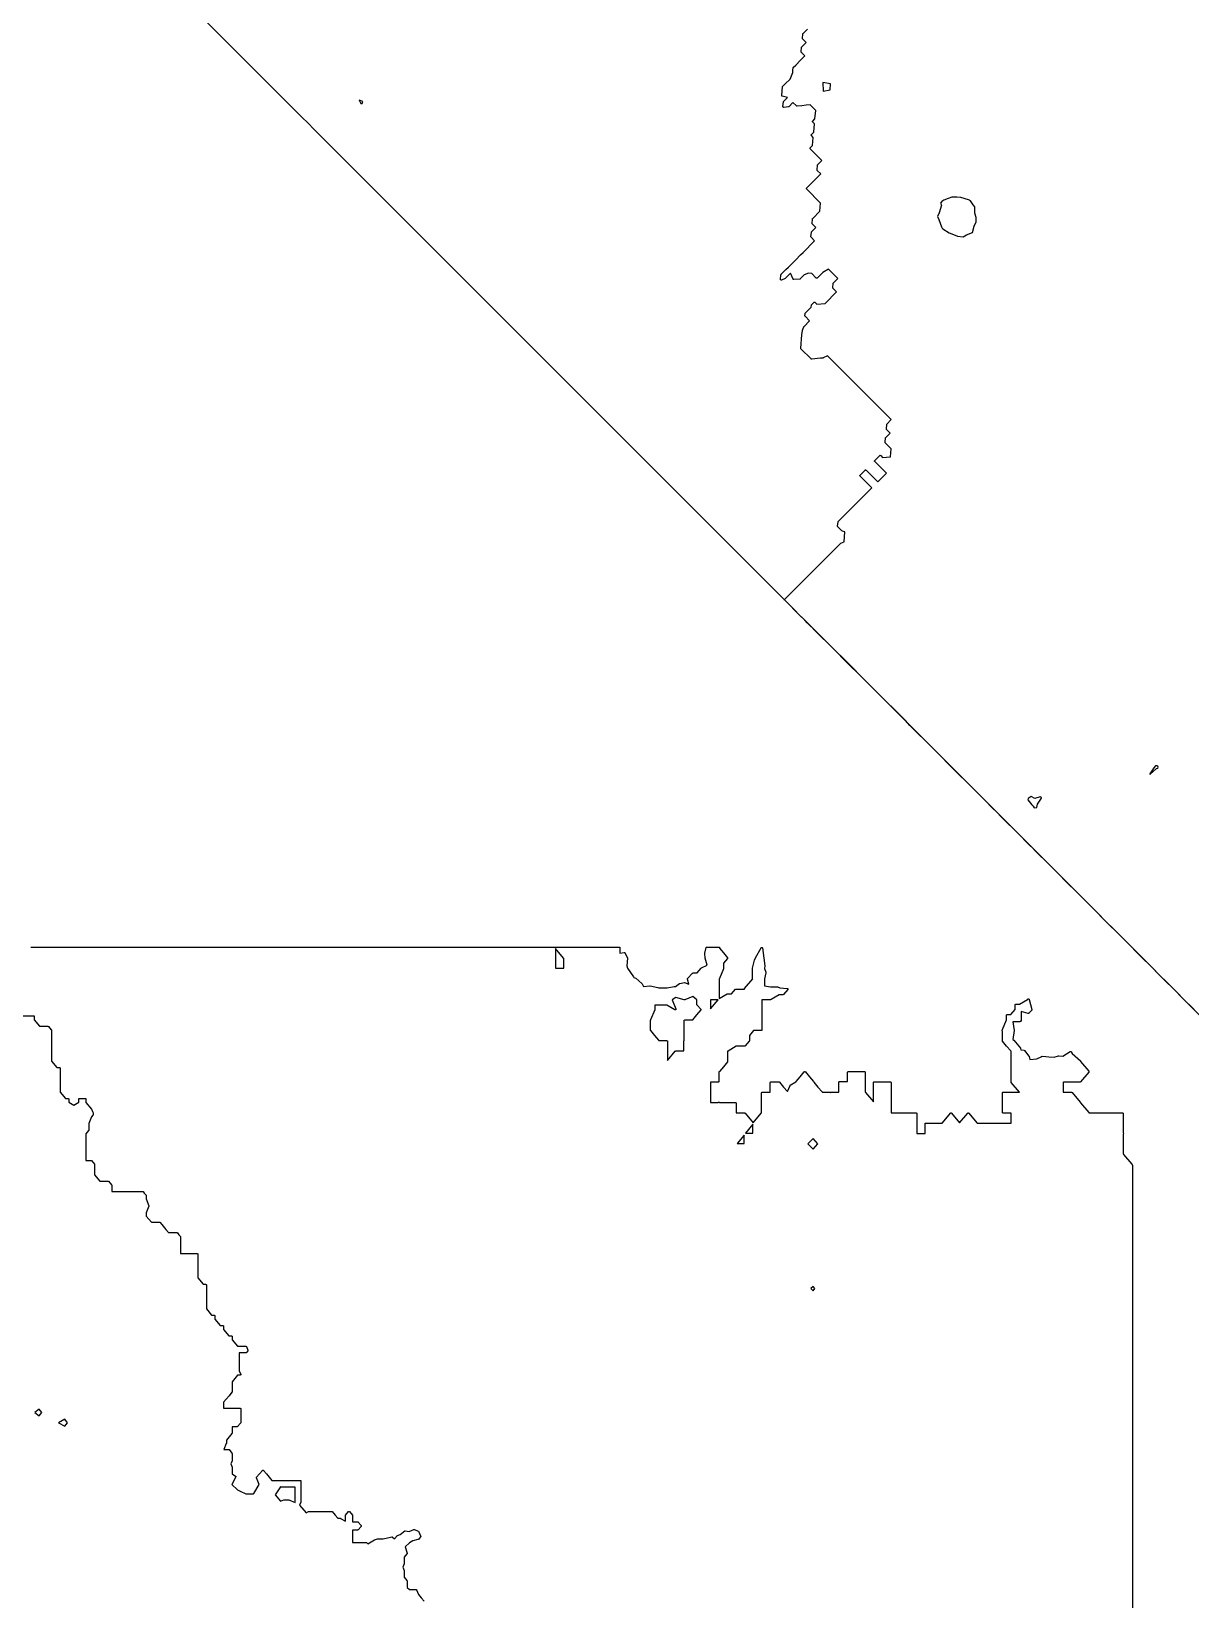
# Model space of a CAD drawing. Header units: millimetres. Extents: x 0 to 500, y 0 to 700.
# Drawn here: x 250.3 to 375.1, y 178.6 to 347.4 of the extents above; entities that cross this region are included whole.
import ezdxf

# ---------------------------------------------------------------- set-up
doc = ezdxf.new("R2010")
doc.units = ezdxf.units.MM
doc.layers.add('CORTE', color=1, linetype='Continuous')
doc.layers.add('GRABADO', color=5, linetype='Continuous')

msp = doc.modelspace()

# ---------------------------------------------------------------- linework, layer by layer
at = {"layer": 'CORTE'}
for points in [[(379.92, 237.71), (374.86, 242.77), (374.39, 243.24), (373.26, 244.37), (372.79, 244.84), (371.66, 245.97), (371.18, 246.45), (370.61, 247.02), (370.12, 247.51), (367.84, 249.79), (367.34, 250.29), (365.63, 252), (365.12, 252.51), (364.61, 253.02), (364.03, 253.6), (363.52, 254.11), (361.78, 255.85), (361.15, 256.48), (360.52, 257.11), (359.37, 258.26), (358.84, 258.79), (358.26, 259.37), (357.73, 259.9), (356.57, 261.06), (356.02, 261.61), (355.44, 262.19), (354.83, 262.8), (354.23, 263.41), (353.62, 264.01), (353.05, 264.58), (352.52, 265.11), (351.36, 266.27), (350.79, 266.84), (349.63, 268), (349.06, 268.57), (347.89, 269.74), (347.31, 270.32), (341.1, 276.53), (340.64, 276.99), (337.71, 279.93), (337, 280.63), (336.53, 281.1), (334.77, 282.86), (333.86, 283.77), (333.59, 284.04), (333, 284.63), (332.52, 285.11), (330.75, 286.88), (330.26, 287.38), (329.07, 288.56), (328.57, 289.06), (327.97, 289.66), (327.46, 290.17), (325.67, 291.96), (325.16, 292.48), (322.76, 294.87), (322.23, 295.4), (320.42, 297.21), (319.88, 297.75), (316.26, 301.37), (315.7, 301.93), (314.49, 303.14), (313.82, 303.81), (313.25, 304.38), (312.67, 304.96), (312.07, 305.56), (311.49, 306.14), (310.88, 306.75), (310.29, 307.34), (309.68, 307.95), (309.06, 308.57), (308.44, 309.19), (307.84, 309.79), (307.24, 310.39), (306.64, 310.99), (302.07, 315.56), (301.61, 316.02), (297.31, 320.32), (296.82, 320.81), (296.08, 321.55), (292.39, 325.24), (291.66, 325.97), (287.99, 329.64), (287.47, 330.16), (285.01, 332.62), (284.48, 333.15), (281.4, 336.24), (280.71, 336.92), (280.09, 337.54), (279.42, 338.21), (278.74, 338.89), (278.19, 339.44), (267.17, 350.46)], [(250.22, 248.83), (255.98, 248.83), (256.63, 248.83), (257.28, 248.83), (258.14, 248.83), (258.61, 248.83), (259.09, 248.83), (259.95, 248.83), (260.64, 248.83), (261.51, 248.83), (262.56, 248.83), (263.07, 248.83), (263.95, 248.83), (264.65, 248.83), (265.7, 248.83), (266.58, 248.83), (267.29, 248.83), (269.93, 248.83), (270.96, 248.83), (271.69, 248.83), (272.42, 248.83), (273.16, 248.83), (273.91, 248.83), (274.8, 248.83), (275.56, 248.83), (279.13, 248.83), (279.91, 248.83), (284.39, 248.83), (285.09, 248.83), (288.71, 248.83), (289.53, 248.83), (292.26, 248.83), (293.1, 248.83), (294.92, 248.83), (295.78, 248.83), (299.44, 248.83), (300.39, 248.83), (301.27, 248.83), (302.16, 248.83), (303.99, 248.83), (304.89, 248.83), (305.82, 248.83), (306.68, 248.83), (306.68, 248.83), (306.69, 248.83), (306.7, 248.83), (306.72, 248.82), (306.72, 248.82), (306.73, 248.81), (306.74, 248.82), (306.75, 248.82), (306.76, 248.83), (306.78, 248.83), (306.78, 248.83), (307.66, 248.83), (308.59, 248.83), (309.98, 248.83), (310.66, 248.83), (311.82, 248.83), (312.96, 248.83), (313.68, 248.83), (313.68, 248.2), (314.12, 248.27), (314.13, 248.27), (314.15, 248.27), (314.16, 248.27), (314.17, 248.26), (314.18, 248.26), (314.19, 248.25), (314.2, 248.25), (314.2, 248.23), (314.49, 247.68), (314.49, 247.67), (314.49, 247.66), (314.5, 247.65), (314.5, 247.64), (314.44, 246.82), (314.51, 246.57), (315.13, 245.62), (315.17, 245.56), (315.39, 245.49), (315.39, 245.49), (315.4, 245.48), (315.41, 245.48), (316.05, 244.91), (316.05, 244.9), (316.06, 244.89), (316.21, 244.61), (316.92, 244.68), (316.92, 244.68), (316.93, 244.68), (317.77, 244.5), (317.78, 244.5), (317.86, 244.46), (318.77, 244.46), (319.52, 244.59), (319.67, 244.6), (320.11, 244.92), (320.11, 244.92), (320.12, 244.92), (320.13, 244.93), (320.13, 244.93), (320.14, 244.93), (320.62, 245.01), (320.64, 245.01), (320.65, 245.01), (321.09, 244.86), (320.96, 245.4), (320.95, 245.41), (320.95, 245.44), (320.96, 245.45), (320.96, 245.46), (320.97, 245.46), (320.97, 245.47), (321.5, 246.02), (321.5, 246.03), (321.52, 246.04), (321.53, 246.04), (321.54, 246.05), (321.55, 246.05), (321.99, 246.05), (322.42, 246.57), (322.43, 246.58), (322.44, 246.58), (322.47, 246.6), (322.47, 246.6), (323.06, 246.88), (322.87, 247.63), (322.87, 247.64), (322.83, 248.15), (322.83, 248.16), (322.83, 248.17), (322.97, 248.78), (322.97, 248.79), (322.97, 248.79), (322.98, 248.81), (322.99, 248.82), (322.99, 248.82), (323, 248.82), (323.02, 248.83), (323.03, 248.83), (323.03, 248.83), (323.04, 248.83), (324.39, 248.83), (324.4, 248.73), (324.82, 248.22), (325.27, 247.69), (325.27, 247.68), (325.28, 247.67), (325.28, 247.66), (325.28, 247.65), (325.28, 247.64), (325.28, 247.63), (325.28, 247.62), (325.27, 247.61), (325.27, 247.6), (324.84, 247.1), (324.84, 246.53), (324.84, 246.51), (324.84, 246.51), (324.4, 245.46), (324.4, 245.45), (324.39, 245.44), (324.38, 245.43), (324.38, 245.43), (324.37, 245.42), (324.38, 245.42), (324.38, 245.4), (324.38, 243.29), (325.22, 243.79), (325.23, 243.79), (325.24, 243.8), (325.25, 243.8), (325.25, 243.8), (325.71, 243.8), (326.12, 244.29), (326.13, 244.3), (326.15, 244.32), (326.16, 244.32), (326.17, 244.32), (327.09, 244.32), (327.09, 244.33), (327.09, 244.34), (327.1, 244.35), (327.1, 244.36), (327.98, 245.41), (327.98, 245.41), (327.98, 245.42), (327.97, 245.43), (327.97, 245.44), (327.97, 246.54), (327.97, 246.55), (328.16, 247.43), (328.16, 247.44), (328.16, 247.44), (328.3, 247.68), (328.9, 248.76), (328.9, 248.77), (328.91, 248.78), (328.92, 248.79), (328.93, 248.79), (328.94, 248.8), (328.95, 248.8), (328.97, 248.8), (328.98, 248.8), (328.99, 248.8), (329, 248.79), (329, 248.79), (329.01, 248.78), (329.02, 248.77), (329.03, 248.77), (329.03, 248.76), (329.03, 248.76), (329.03, 248.75), (329.04, 248.74), (329.18, 247.66), (329.28, 246.83), (329.28, 246.82), (329.25, 246.54), (329.4, 246.12), (329.4, 246.11), (329.4, 246.1), (329.4, 246.09), (329.4, 246.08), (329.26, 245.42), (329.26, 244.65), (329.9, 244.54), (330.7, 244.54), (330.71, 244.53), (330.72, 244.53), (330.84, 244.47), (330.89, 244.46), (331.7, 244.39), (331.7, 244.39), (331.71, 244.38), (331.72, 244.38), (331.73, 244.38), (331.73, 244.37), (331.74, 244.37), (331.75, 244.36), (331.75, 244.35), (331.76, 244.35), (331.76, 244.34), (331.76, 244.33), (331.76, 244.32), (331.76, 244.31), (331.76, 244.3), (331.76, 244.29), (331.76, 244.28), (331.75, 244.27), (331.75, 244.27), (331.75, 244.26), (331.31, 243.74), (331.3, 243.74), (331.29, 243.73), (331.29, 243.72), (331.28, 243.72), (331.26, 243.72), (331.26, 243.72), (331.25, 243.71), (330.84, 243.71), (329.98, 243.2), (329.97, 243.19), (329.96, 243.19), (329.95, 243.19), (329.92, 243.19), (329.92, 243.19), (329.92, 243.18), (329.91, 243.17), (329.9, 243.16), (329.88, 243.16), (329.87, 243.16), (328.98, 243.16), (328.98, 242.09), (328.98, 242.03), (328.98, 239.92), (328.98, 239.91), (328.98, 239.91), (328.98, 239.9), (328.97, 239.89), (328.96, 239.87), (328.95, 239.87), (328.95, 239.86), (328.93, 239.86), (328.92, 239.85), (328.07, 239.85), (328.06, 239.84), (328.06, 239.84), (327.62, 239.32), (327.62, 238.75), (327.62, 238.75), (327.62, 238.73), (327.61, 238.72), (327.61, 238.71), (327.6, 238.71), (327.17, 238.19), (327.17, 238.18), (327.16, 238.17), (327.14, 238.16), (327.14, 238.16), (327.13, 238.16), (327.11, 238.16), (326.2, 238.16), (325.35, 237.64), (325.34, 237.64), (325.32, 237.63), (325.28, 237.63), (325.28, 236.53), (325.28, 236.52), (325.28, 236.51), (325.27, 236.5), (325.27, 236.49), (324.82, 235.96), (324.39, 235.43), (324.35, 235.39), (324.35, 234.37), (324.35, 234.36), (324.35, 234.35), (324.35, 234.34), (324.34, 234.33), (324.34, 234.33), (324.33, 234.32), (324.32, 234.31), (324.31, 234.3), (324.31, 234.3), (324.3, 234.3), (324.29, 234.29), (323.44, 234.29), (323.43, 234.28), (323.43, 233.26), (323.43, 232.11), (323.44, 232.1), (324.26, 232.1), (324.29, 232.12), (324.3, 232.12), (324.3, 232.12), (324.31, 232.13), (324.33, 232.13), (324.34, 232.13), (324.35, 232.13), (324.36, 232.12), (324.36, 232.12), (324.37, 232.12), (324.4, 232.1), (326.14, 232.1), (326.15, 232.09), (326.17, 232.09), (326.18, 232.08), (326.18, 232.07), (326.19, 232.06), (326.2, 232.05), (326.2, 232.04), (326.21, 232.03), (326.21, 231), (326.22, 230.98), (327.11, 230.98), (327.12, 230.98), (327.13, 230.98), (327.15, 230.97), (327.15, 230.97), (327.16, 230.97), (327.17, 230.96), (328.04, 229.91), (328.9, 230.96), (328.93, 230.99), (328.94, 231), (328.94, 233.14), (328.94, 233.15), (328.95, 233.17), (328.95, 233.17), (328.96, 233.18), (328.96, 233.18), (328.97, 233.19), (328.98, 233.2), (328.99, 233.2), (328.99, 233.2), (329, 233.21), (329.01, 233.21), (329.85, 233.21), (329.87, 233.22), (329.87, 234.24), (329.87, 234.25), (329.87, 234.26), (329.87, 234.27), (329.88, 234.28), (329.88, 234.29), (329.89, 234.3), (329.9, 234.31), (329.91, 234.31), (329.91, 234.31), (329.92, 234.32), (329.93, 234.32), (330.82, 234.32), (330.84, 234.32), (330.84, 234.31), (330.85, 234.31), (330.86, 234.31), (330.87, 234.3), (331.31, 233.77), (331.72, 233.28), (332, 233.95), (332, 233.95), (332.01, 233.96), (332.02, 233.97), (332.03, 233.98), (332.63, 234.34), (332.67, 234.37), (333.1, 234.88), (333.53, 235.4), (333.54, 235.41), (333.55, 235.42), (333.56, 235.42), (333.56, 235.42), (333.57, 235.43), (333.59, 235.43), (333.6, 235.43), (333.61, 235.43), (333.62, 235.43), (333.63, 235.42), (333.64, 235.42), (333.65, 235.41), (334.09, 234.88), (334.53, 234.36), (334.58, 234.29), (335.01, 233.77), (335.45, 233.24), (335.48, 233.21), (336.33, 233.21), (336.33, 233.21), (336.34, 233.2), (336.35, 233.2), (336.36, 233.2), (336.37, 233.19), (336.37, 233.19), (336.38, 233.19), (336.39, 233.2), (336.4, 233.2), (336.41, 233.21), (336.41, 233.21), (336.42, 233.21), (337.25, 233.21), (337.25, 233.21), (337.25, 234.28), (337.25, 234.28), (337.25, 234.3), (337.26, 234.31), (337.26, 234.32), (337.26, 234.32), (337.27, 234.32), (337.27, 234.33), (337.28, 234.33), (337.29, 234.34), (337.29, 234.34), (337.3, 234.35), (337.31, 234.35), (337.32, 234.35), (338.2, 234.35), (338.2, 235.36), (338.2, 235.36), (338.2, 235.37), (338.21, 235.38), (338.21, 235.39), (338.22, 235.4), (338.22, 235.41), (338.24, 235.42), (338.24, 235.42), (338.25, 235.43), (338.26, 235.43), (338.27, 235.43), (340.03, 235.43), (340.05, 235.43), (340.06, 235.42), (340.06, 235.42), (340.07, 235.42), (340.08, 235.41), (340.09, 235.39), (340.09, 235.39), (340.1, 235.38), (340.1, 235.36), (340.1, 234.31), (340.1, 233.26), (340.1, 233.2), (340.11, 233.2), (340.12, 233.2), (340.12, 233.19), (340.13, 233.19), (340.98, 232.17), (340.98, 233.2), (340.98, 234.24), (340.98, 234.25), (340.98, 234.26), (340.99, 234.28), (340.99, 234.28), (341, 234.3), (341.02, 234.31), (341.02, 234.31), (341.03, 234.31), (341.03, 234.32), (341.05, 234.32), (342.82, 234.32), (342.83, 234.32), (342.83, 234.31), (342.84, 234.31), (342.85, 234.31), (342.86, 234.3), (342.87, 234.28), (342.87, 234.28), (342.88, 234.26), (342.88, 234.25), (342.88, 234.24), (342.88, 233.2), (342.88, 231), (342.89, 230.98), (345.59, 230.98), (345.61, 230.98), (345.62, 230.97), (345.63, 230.97), (345.64, 230.96), (345.65, 230.95), (345.65, 230.94), (345.66, 230.92), (345.66, 230.91), (345.66, 229.86), (345.66, 228.81), (345.66, 228.76), (346.53, 228.76), (346.54, 228.78), (346.54, 229.8), (346.54, 229.81), (346.54, 229.82), (346.55, 229.83), (346.55, 229.84), (346.56, 229.85), (346.56, 229.85), (346.57, 229.86), (346.57, 229.86), (346.58, 229.86), (346.6, 229.87), (346.61, 229.87), (348.39, 229.87), (348.39, 229.87), (348.4, 229.89), (348.41, 229.9), (349.29, 230.96), (349.29, 230.96), (349.3, 230.97), (349.3, 230.97), (349.32, 230.98), (349.33, 230.98), (349.34, 230.98), (349.35, 230.98), (349.35, 230.98), (349.36, 230.98), (349.38, 230.97), (349.39, 230.97), (349.39, 230.97), (349.4, 230.96), (350.27, 229.91), (351.14, 230.96), (351.14, 230.96), (351.16, 230.97), (351.17, 230.98), (351.18, 230.98), (351.19, 230.98), (351.2, 230.98), (351.2, 230.98), (351.22, 230.98), (351.23, 230.97), (351.24, 230.97), (351.25, 230.96), (352.13, 229.91), (352.13, 229.9), (352.14, 229.88), (352.14, 229.87), (355.8, 229.87), (355.8, 229.92), (355.8, 230.95), (355.79, 230.96), (354.95, 230.96), (354.93, 230.96), (354.92, 230.97), (354.91, 230.97), (354.91, 230.98), (354.9, 230.98), (354.89, 230.99), (354.89, 231), (354.89, 231), (354.88, 231.01), (354.88, 231.01), (354.88, 231.02), (354.88, 231.03), (354.88, 232.08), (354.88, 233.14), (354.88, 233.15), (354.88, 233.15), (354.88, 233.16), (354.89, 233.17), (354.89, 233.18), (354.9, 233.18), (354.9, 233.19), (354.91, 233.2), (354.92, 233.2), (354.94, 233.21), (354.95, 233.21), (356.7, 233.21), (355.82, 234.26), (355.81, 234.27), (355.81, 234.29), (355.8, 234.3), (355.8, 234.3), (355.8, 234.37), (355.8, 235.42), (355.8, 236.47), (355.8, 237.61), (355.77, 237.66), (355.33, 238.18), (354.89, 238.71), (354.89, 238.72), (354.88, 238.73), (354.88, 238.73), (354.88, 238.74), (354.88, 238.75), (354.88, 239.78), (354.85, 239.83), (354.85, 239.84), (354.84, 239.85), (354.84, 239.86), (354.84, 239.87), (354.84, 239.88), (354.85, 239.89), (354.85, 239.9), (354.89, 239.96), (355.32, 240.99), (355.32, 241.5), (355.32, 241.51), (355.32, 241.52), (355.32, 241.53), (355.34, 241.55), (355.35, 241.56), (355.36, 241.57), (355.37, 241.57), (355.38, 241.57), (355.79, 241.57), (356.24, 242.12), (356.24, 242.62), (356.24, 242.62), (356.24, 242.62), (356.25, 242.63), (356.25, 242.65), (356.26, 242.66), (356.27, 242.67), (356.28, 242.68), (356.29, 242.68), (356.3, 242.68), (356.3, 242.68), (356.31, 242.69), (356.31, 242.69), (356.73, 242.69), (357.58, 243.2), (357.63, 243.24), (357.63, 243.25), (357.64, 243.25), (357.65, 243.25), (357.65, 243.26), (357.66, 243.26), (357.68, 243.26), (357.7, 243.26), (357.7, 243.26), (357.71, 243.26), (357.72, 243.25), (357.73, 243.24), (357.73, 243.24), (357.74, 243.23), (357.74, 243.23), (357.75, 243.22), (357.75, 243.21), (358.04, 242.1), (358.04, 242.1), (358.04, 242.08), (358.04, 242.07), (358.04, 242.06), (358.03, 242.04), (357.73, 241.71), (357.73, 241.71), (357.72, 241.7), (357.71, 241.7), (357.71, 241.7), (357.7, 241.69), (357.68, 241.69), (357.66, 241.69), (356.89, 241.91), (356.89, 240.98), (356.89, 240.97), (356.89, 240.97), (356.89, 240.96), (356.89, 240.95), (356.88, 240.94), (356.82, 240.83), (356.81, 240.83), (356.8, 240.82), (356.79, 240.81), (356.78, 240.8), (356.77, 240.8), (356.76, 240.8), (356, 240.8), (356.13, 239.87), (356.13, 239.86), (355.99, 238.89), (356.09, 238.81), (356.1, 238.8), (356.81, 237.95), (356.82, 237.94), (356.82, 237.93), (356.87, 237.78), (357.2, 237.72), (357.21, 237.71), (357.23, 237.71), (357.23, 237.7), (357.24, 237.7), (357.24, 237.69), (357.73, 237.1), (357.74, 237.1), (357.75, 237.09), (357.75, 237.07), (357.83, 236.73), (358.58, 236.82), (359.11, 237.07), (359.12, 237.07), (359.13, 237.08), (359.14, 237.08), (359.54, 237.05), (359.88, 237.02), (360.45, 236.97), (360.93, 237.13), (360.94, 237.13), (360.94, 237.13), (360.95, 237.13), (361.37, 237.1), (362.17, 237.59), (362.18, 237.59), (362.2, 237.6), (362.21, 237.6), (362.22, 237.6), (362.23, 237.6), (362.25, 237.59), (362.26, 237.58), (362.28, 237.57), (362.37, 237.39), (363.27, 236.58), (363.28, 236.58), (363.28, 236.57), (363.29, 236.56), (363.29, 236.55), (363.29, 236.54), (363.3, 236.53), (363.29, 236.52), (364.17, 235.47), (364.17, 235.46), (364.18, 235.45), (364.18, 235.44), (364.19, 235.43), (364.19, 235.41), (364.18, 235.4), (364.18, 235.38), (364.17, 235.37), (363.3, 234.33), (363.29, 234.32), (363.28, 234.31), (363.27, 234.3), (363.26, 234.3), (363.25, 234.29), (361.46, 234.29), (361.42, 234.27), (361.42, 234.27), (361.41, 234.27), (361.41, 234.24), (361.41, 233.22), (361.42, 233.21), (362.32, 233.21), (362.33, 233.21), (362.33, 233.21), (362.34, 233.2), (362.35, 233.2), (362.36, 233.19), (362.37, 233.18), (363.24, 232.14), (363.24, 232.13), (363.26, 232.11), (363.26, 232.1), (363.26, 232.09), (363.26, 232.09), (363.28, 232.09), (363.28, 232.08), (363.29, 232.08), (364.17, 231.02), (364.17, 231.02), (364.18, 231.01), (364.18, 230.99), (364.19, 230.98), (367.82, 230.98), (367.84, 230.98), (367.86, 230.97), (367.86, 230.97), (367.87, 230.96), (367.88, 230.96), (367.88, 230.95), (367.88, 230.94), (367.89, 230.93), (367.89, 230.93), (367.89, 230.92), (367.89, 230.91), (367.89, 228.83), (367.91, 228.78), (367.92, 228.77), (367.92, 228.76), (367.92, 228.75), (367.92, 228.74), (367.92, 228.74), (367.92, 228.73), (367.89, 228.67), (367.89, 226.59), (367.89, 226.53), (367.89, 226.53), (367.9, 226.53), (367.91, 226.53), (367.92, 226.52), (368.8, 225.46), (368.8, 225.46), (368.81, 225.45), (368.81, 225.44), (368.82, 225.43), (368.82, 225.42), (368.82, 225.42), (368.82, 225.42), (368.82, 225.42), (368.83, 225.42), (368.84, 225.41), (368.85, 225.4), (368.86, 225.39), (368.87, 225.37), (368.87, 225.36), (368.87, 225.36), (368.87, 185.21), (368.87, 184.12), (368.87, 183.04), (368.87, 181.94), (368.87, 157.06)]]:
    msp.add_lwpolyline(points, dxfattribs=at)
for points in [[(285.76, 339.67), (285.93, 339.68), (285.98, 339.9), (285.59, 340.02), (285.76, 339.67)], [(306.75, 248.68), (306.75, 246.54), (306.75, 246.54), (306.76, 246.54), (306.77, 246.55), (307.62, 246.55), (307.63, 246.56), (307.63, 247.62), (307.62, 247.63), (307.6, 247.66), (306.75, 248.68)], [(322.44, 242.09), (322.43, 242.09), (322.43, 242.1), (321.98, 242.63), (321.98, 242.64), (321.97, 242.65), (321.97, 242.67), (321.97, 242.68), (321.97, 243.16), (321.54, 243.51), (320.68, 243.16), (320.66, 243.15), (320.66, 243.15), (320.65, 243.14), (320.64, 243.14), (320.63, 243.14), (320.61, 243.14), (320.61, 243.14), (320.59, 243.15), (319.71, 243.41), (319.3, 243.17), (319.72, 242.18), (319.72, 242.17), (319.72, 242.17), (319.72, 242.16), (319.72, 242.15), (319.72, 242.14), (319.72, 242.13), (319.72, 242.12), (319.71, 242.11), (319.7, 242.1), (319.7, 242.09), (319.69, 242.09), (319.68, 242.08), (319.66, 242.08), (319.65, 242.08), (319.64, 242.08), (319.63, 242.08), (319.62, 242.08), (319.61, 242.08), (318.75, 242.6), (317.43, 242.6), (317.43, 242.08), (317.43, 242.08), (317.43, 242.07), (316.99, 241.01), (316.99, 241), (316.98, 241), (316.97, 240.98), (316.97, 240.98), (316.94, 240.95), (316.94, 239.89), (316.98, 239.85), (317.41, 239.32), (317.85, 238.8), (317.88, 238.77), (318.73, 238.77), (318.74, 238.76), (318.75, 238.76), (318.77, 238.75), (318.78, 238.74), (318.79, 238.73), (318.79, 238.71), (318.79, 238.7), (318.8, 238.7), (318.8, 236.61), (319.64, 237.62), (319.64, 237.63), (319.66, 237.64), (319.66, 237.65), (319.67, 237.65), (319.68, 237.65), (319.69, 237.65), (320.58, 237.65), (320.58, 237.66), (320.58, 238.73), (320.58, 238.74), (320.58, 238.74), (320.58, 238.75), (320.59, 238.76), (320.59, 238.77), (320.6, 238.78), (320.6, 240.92), (320.6, 240.93), (320.61, 240.94), (320.61, 240.95), (320.61, 240.95), (320.62, 240.96), (320.62, 240.97), (320.63, 240.97), (320.64, 240.98), (320.66, 240.99), (320.67, 240.99), (321.52, 240.99), (321.53, 241), (321.53, 241), (321.98, 241.55), (322.42, 242.07), (322.42, 242.08), (322.43, 242.09), (322.44, 242.09)], [(324.25, 243.16), (323.43, 243.16), (323.43, 242.17), (324.25, 243.16)], [(328.01, 229.78), (327.19, 228.79), (328.01, 228.79), (328.01, 229.78)], [(327.06, 228.6), (326.29, 227.68), (327.06, 227.68), (327.06, 228.6)], [(334.51, 227.07), (334.99, 227.64), (334.51, 228.21), (333.92, 227.64), (334.51, 227.07)], [(334.51, 211.81), (334.68, 212.07), (334.51, 212.28), (334.23, 212.07), (334.51, 211.81)]]:
    msp.add_lwpolyline(points, close=True, dxfattribs=at)
at = {"layer": 'GRABADO'}
for points in [[(375.53, 242.1), (374.28, 243.35), (373.75, 243.88), (373.12, 244.51), (372.59, 245.04), (370.06, 247.57), (369.52, 248.12), (367.62, 250.01), (367.06, 250.57), (366.49, 251.14), (365.85, 251.78), (365.28, 252.35), (363.36, 254.27), (362.67, 254.96), (361.97, 255.66), (360.7, 256.93), (360.12, 257.51), (359.48, 258.15), (358.88, 258.75), (357.6, 260.03), (357, 260.63), (356.36, 261.27), (355.68, 261.95), (355.01, 262.62), (354.35, 263.28), (353.71, 263.92), (353.12, 264.51), (351.85, 265.79), (351.22, 266.41), (349.94, 267.69), (349.3, 268.33), (348.01, 269.62), (347.37, 270.26), (344.92, 272.71), (344.42, 273.22), (341.17, 276.46), (340.39, 277.24), (339.87, 277.76), (337.92, 279.71), (336.92, 280.71), (336.62, 281.01), (335.97, 281.66), (335.44, 282.19), (333.48, 284.15), (332.93, 284.7), (331.63, 286), (331.43, 286.2), (331.43, 286.2), (331.43, 286.2), (331.42, 286.21), (331.42, 286.22), (331.42, 286.22), (331.42, 286.23), (331.41, 286.25), (331.42, 286.26), (331.42, 286.26), (331.42, 286.27), (331.42, 286.27), (331.42, 286.28), (331.43, 286.29), (331.43, 286.29), (331.44, 286.3), (332.22, 287.09), (332.74, 287.6), (334.31, 289.18), (334.58, 289.44), (334.85, 289.71), (335.37, 290.23), (336.15, 291.02), (336.42, 291.28), (336.94, 291.8), (337.46, 292.32), (337.46, 292.33), (337.47, 292.33), (337.48, 292.33), (337.48, 292.34), (337.82, 292.48), (337.92, 293.56), (337.62, 293.64), (337.61, 293.64), (337.61, 293.64), (337.6, 293.64), (337.6, 293.65), (337.59, 293.65), (337.15, 294.09), (337.15, 294.09), (337.15, 294.1), (337.14, 294.1), (337.14, 294.11), (337.14, 294.12), (337.14, 294.13), (337.14, 294.13), (337.13, 294.14), (337.13, 294.15), (337.18, 294.64), (337.18, 294.65), (337.18, 294.65), (337.18, 294.66), (337.19, 294.67), (337.19, 294.67), (337.19, 294.68), (337.2, 294.68), (337.72, 295.2), (337.99, 295.47), (338.25, 295.74), (338.77, 296.26), (339.29, 296.77), (339.56, 297.04), (340.81, 298.29), (339.55, 299.55), (339.55, 299.56), (339.54, 299.56), (339.54, 299.57), (339.54, 299.58), (339.54, 299.58), (339.53, 299.59), (339.53, 299.6), (339.53, 299.61), (339.53, 299.62), (339.54, 299.63), (339.54, 299.63), (339.54, 299.64), (339.55, 299.65), (339.55, 299.65), (339.55, 299.65), (339.82, 299.92), (340.09, 300.19), (340.09, 300.2), (340.1, 300.2), (340.11, 300.21), (340.11, 300.21), (340.12, 300.21), (340.13, 300.21), (340.14, 300.21), (340.14, 300.21), (340.15, 300.21), (340.16, 300.21), (340.16, 300.21), (340.17, 300.21), (340.18, 300.2), (340.18, 300.2), (340.19, 300.2), (340.19, 300.19), (341.45, 298.93), (341.92, 299.4), (342.38, 299.87), (341.12, 301.12), (341.12, 301.13), (341.12, 301.13), (341.11, 301.14), (341.11, 301.15), (341.11, 301.15), (341.11, 301.16), (341.1, 301.17), (341.1, 301.18), (341.1, 301.19), (341.11, 301.2), (341.11, 301.21), (341.12, 301.22), (341.12, 301.23), (341.66, 301.77), (341.67, 301.77), (341.68, 301.78), (341.69, 301.78), (341.7, 301.79), (341.71, 301.79), (341.72, 301.79), (341.73, 301.78), (341.74, 301.78), (341.74, 301.78), (341.75, 301.78), (341.76, 301.77), (341.76, 301.77), (341.77, 301.77), (341.97, 301.57), (342.82, 301.64), (342.9, 302.5), (342.26, 303.13), (342.26, 303.13), (342.26, 303.14), (342.25, 303.14), (342.25, 303.15), (342.25, 303.16), (342.25, 303.16), (342.24, 303.17), (342.24, 303.18), (342.24, 303.19), (342.29, 303.68), (342.29, 303.68), (342.29, 303.69), (342.29, 303.7), (342.3, 303.71), (342.3, 303.71), (342.3, 303.72), (342.31, 303.72), (342.78, 304.19), (342.39, 304.57), (342.39, 304.57), (342.39, 304.58), (342.38, 304.59), (342.38, 304.59), (342.38, 304.6), (342.38, 304.61), (342.38, 304.61), (342.37, 304.62), (342.38, 304.63), (342.42, 305.12), (342.42, 305.13), (342.42, 305.13), (342.43, 305.14), (342.43, 305.15), (342.43, 305.15), (342.44, 305.16), (342.44, 305.16), (342.91, 305.63), (336.02, 312.52), (335.57, 312.27), (335.57, 312.26), (335.56, 312.26), (335.55, 312.26), (335.54, 312.26), (335.3, 312.24), (334.34, 312.15), (334.33, 312.15), (334.32, 312.15), (334.32, 312.15), (334.31, 312.15), (334.3, 312.15), (334.3, 312.16), (334.29, 312.16), (334.28, 312.16), (334.28, 312.17), (333.18, 313.27), (333.18, 313.27), (333.18, 313.27), (333.17, 313.28), (333.17, 313.29), (333.17, 313.29), (333.16, 313.3), (333.16, 313.31), (333.16, 313.31), (333.16, 313.32), (333.2, 313.8), (333.25, 314.29), (333.29, 314.76), (333.34, 315.24), (333.34, 315.25), (333.34, 315.25), (333.5, 315.64), (333.5, 315.65), (333.5, 315.65), (333.51, 315.66), (333.51, 315.66), (334.11, 316.26), (333.62, 316.76), (333.62, 316.76), (333.61, 316.76), (333.61, 316.77), (333.6, 316.78), (333.6, 316.78), (333.6, 316.79), (333.6, 316.8), (333.6, 316.81), (333.6, 316.81), (333.62, 317.06), (333.62, 317.07), (333.63, 317.08), (333.63, 317.08), (333.63, 317.09), (333.63, 317.09), (333.64, 317.1), (334.28, 317.74), (334.3, 317.96), (334.3, 317.96), (334.3, 317.97), (334.3, 317.98), (334.31, 317.99), (334.31, 317.99), (334.31, 318), (334.32, 318), (334.59, 318.27), (334.59, 318.28), (334.6, 318.28), (334.61, 318.29), (334.62, 318.29), (334.62, 318.29), (334.63, 318.29), (334.64, 318.29), (334.65, 318.29), (334.66, 318.29), (334.67, 318.29), (334.68, 318.28), (334.68, 318.28), (334.69, 318.28), (334.69, 318.27), (334.89, 318.07), (335.78, 318.15), (337.01, 319.39), (336.63, 319.77), (336.63, 319.77), (336.62, 319.78), (336.62, 319.78), (336.62, 319.79), (336.61, 319.8), (336.61, 319.8), (336.61, 319.81), (336.61, 319.82), (336.61, 319.82), (336.66, 320.32), (336.66, 320.32), (336.66, 320.33), (336.66, 320.34), (336.66, 320.34), (336.67, 320.35), (336.67, 320.35), (336.68, 320.36), (337.14, 320.83), (336.15, 321.82), (335.54, 321.48), (334.94, 320.87), (334.93, 320.87), (334.93, 320.86), (334.92, 320.86), (334.91, 320.86), (334.91, 320.86), (334.9, 320.85), (334.89, 320.85), (334.89, 320.85), (334.88, 320.85), (334.87, 320.85), (334.86, 320.85), (334.86, 320.86), (334.85, 320.86), (334.84, 320.86), (334.84, 320.87), (334.83, 320.87), (334.34, 321.37), (334, 321.4), (333.53, 321.21), (333.1, 320.78), (333.1, 320.78), (333.09, 320.77), (333.08, 320.77), (333.07, 320.77), (333.07, 320.77), (333.06, 320.77), (332.42, 320.71), (332.41, 320.71), (332.4, 320.71), (332.39, 320.71), (332.39, 320.71), (332.38, 320.71), (332.38, 320.72), (332.37, 320.72), (332.36, 320.72), (332.36, 320.73), (332.35, 320.74), (332.35, 320.74), (332.35, 320.74), (332.34, 320.75), (332.06, 321.41), (331.48, 320.84), (331.48, 320.83), (331.47, 320.83), (331.46, 320.82), (331.08, 320.66), (331.07, 320.66), (331.07, 320.66), (331.06, 320.66), (331.05, 320.66), (331.04, 320.66), (331.04, 320.66), (331.03, 320.66), (331.03, 320.66), (331.02, 320.67), (331.01, 320.67), (331.01, 320.68), (331, 320.68), (330.99, 320.69), (330.99, 320.69), (330.99, 320.7), (330.98, 320.71), (330.98, 320.71), (330.98, 320.72), (330.98, 320.73), (330.98, 320.73), (330.98, 320.74), (331.02, 321.23), (331.02, 321.24), (331.03, 321.25), (331.03, 321.26), (331.03, 321.27), (331.04, 321.27), (331.04, 321.28), (331.56, 321.8), (331.83, 322.06), (332.62, 322.85), (333.13, 323.37), (333.4, 323.64), (334.65, 324.89), (334.27, 325.27), (334.27, 325.27), (334.27, 325.28), (334.26, 325.28), (334.26, 325.29), (334.26, 325.3), (334.25, 325.31), (334.25, 325.31), (334.25, 325.32), (334.25, 325.33), (334.3, 325.82), (334.3, 325.82), (334.3, 325.83), (334.3, 325.84), (334.31, 325.85), (334.31, 325.85), (334.31, 325.86), (334.32, 325.86), (334.78, 326.33), (334.4, 326.71), (334.4, 326.71), (334.4, 326.72), (334.39, 326.73), (334.39, 326.73), (334.39, 326.74), (334.39, 326.74), (334.38, 326.75), (334.38, 326.76), (334.38, 326.77), (334.43, 327.26), (334.43, 327.27), (334.43, 327.27), (334.43, 327.28), (334.44, 327.29), (334.44, 327.3), (334.45, 327.3), (335.22, 328.07), (335.3, 328.96), (333.79, 330.47), (333.79, 330.47), (333.78, 330.48), (333.78, 330.49), (333.77, 330.49), (333.77, 330.5), (333.77, 330.5), (333.77, 330.51), (333.77, 330.52), (333.77, 330.53), (333.77, 330.54), (333.77, 330.54), (333.77, 330.55), (333.78, 330.56), (333.78, 330.57), (333.78, 330.57), (333.79, 330.57), (334.06, 330.84), (334.32, 331.11), (334.84, 331.63), (335.31, 332.09), (334.93, 332.47), (334.92, 332.48), (334.92, 332.48), (334.92, 332.49), (334.91, 332.5), (334.91, 332.5), (334.91, 332.51), (334.91, 332.52), (334.91, 332.53), (334.91, 332.53), (334.95, 333.02), (334.95, 333.03), (334.96, 333.04), (334.96, 333.04), (334.96, 333.05), (334.97, 333.06), (334.97, 333.07), (335.44, 333.53), (334.18, 334.79), (334.18, 334.8), (334.17, 334.8), (334.17, 334.81), (334.17, 334.82), (334.16, 334.82), (334.16, 334.83), (334.16, 334.84), (334.16, 334.85), (334.16, 334.85), (334.16, 334.86), (334.16, 334.87), (334.17, 334.87), (334.17, 334.88), (334.17, 334.89), (334.18, 334.89), (334.18, 334.89), (334.43, 335.15), (334.51, 336.03), (334.31, 336.23), (334.31, 336.24), (334.3, 336.24), (334.3, 336.25), (334.3, 336.26), (334.29, 336.26), (334.29, 336.28), (334.29, 336.29), (334.29, 336.29), (334.29, 336.3), (334.29, 336.31), (334.3, 336.31), (334.3, 336.32), (334.3, 336.33), (334.31, 336.33), (334.31, 336.34), (334.56, 336.59), (334.64, 337.48), (334.44, 337.67), (334.44, 337.68), (334.43, 337.69), (334.43, 337.69), (334.43, 337.7), (334.43, 337.71), (334.42, 337.71), (334.42, 337.72), (334.42, 337.73), (334.42, 337.74), (334.43, 337.75), (334.43, 337.76), (334.43, 337.76), (334.44, 337.77), (334.44, 337.77), (334.44, 337.78), (334.69, 338.03), (334.77, 338.92), (334.17, 339.52), (333.73, 339.48), (333.28, 339.44), (333.28, 339.44), (332.76, 339.39), (332.76, 339.39), (332.75, 339.39), (332.74, 339.4), (332.73, 339.4), (332.73, 339.4), (332.72, 339.4), (332.71, 339.41), (332.71, 339.41), (332.7, 339.41), (332.32, 339.79), (331.86, 339.33), (331.85, 339.32), (331.85, 339.32), (331.84, 339.32), (331.83, 339.31), (331.83, 339.31), (331.82, 339.31), (331.32, 339.26), (331.31, 339.26), (331.31, 339.26), (331.3, 339.26), (331.29, 339.27), (331.28, 339.27), (331.27, 339.28), (331.27, 339.28), (331.26, 339.28), (331.26, 339.29), (331.25, 339.3), (331.25, 339.3), (331.25, 339.31), (331.24, 339.31), (331.24, 339.32), (331.24, 339.33), (331.24, 339.34), (331.24, 339.34), (331.28, 339.84), (331.29, 339.84), (331.29, 339.85), (331.29, 339.86), (331.3, 339.87), (331.3, 339.88), (331.3, 339.88), (331.73, 340.31), (331.17, 340.45), (331.16, 340.45), (331.15, 340.45), (331.15, 340.46), (331.14, 340.46), (331.14, 340.47), (331.13, 340.47), (331.13, 340.48), (331.12, 340.48), (331.12, 340.49), (331.12, 340.5), (331.11, 340.51), (331.11, 340.52), (331.11, 340.53), (331.2, 341.49), (331.2, 341.5), (331.2, 341.5), (331.21, 341.51), (331.21, 341.52), (331.21, 341.53), (331.22, 341.53), (331.22, 341.54), (331.48, 341.8), (332, 342.31), (332.29, 343.02), (332.31, 343.26), (332.33, 343.5), (332.33, 343.51), (332.34, 343.52), (332.34, 343.52), (332.34, 343.53), (332.34, 343.54), (332.35, 343.54), (332.35, 343.55), (332.62, 343.82), (333.14, 344.34), (333.61, 344.8), (333.23, 345.18), (333.22, 345.18), (333.22, 345.19), (333.21, 345.2), (333.21, 345.2), (333.21, 345.21), (333.21, 345.22), (333.2, 345.23), (333.2, 345.23), (333.2, 345.24), (333.25, 345.73), (333.25, 345.74), (333.25, 345.75), (333.25, 345.75), (333.26, 345.76), (333.26, 345.77), (333.27, 345.77), (333.27, 345.77), (333.74, 346.24), (333.36, 346.62), (333.35, 346.63), (333.35, 346.63), (333.34, 346.64), (333.34, 346.65), (333.34, 346.65), (333.34, 346.66), (333.34, 346.67), (333.34, 346.67), (333.34, 346.68), (333.38, 347.17), (333.38, 347.18), (333.38, 347.19), (333.38, 347.19), (333.39, 347.2), (333.39, 347.21), (333.4, 347.21), (333.4, 347.22), (333.87, 347.68)], [(248.4, 241.43), (250.54, 241.43), (250.55, 241.43), (250.56, 241.43), (250.58, 241.42), (250.59, 241.41), (250.6, 241.4), (250.6, 241.39), (250.6, 241.39), (250.61, 241.38), (250.61, 241.36), (250.61, 241.36), (250.61, 241), (251.18, 240.32), (252.08, 240.32), (252.09, 240.32), (252.11, 240.31), (252.11, 240.31), (252.12, 240.3), (252.13, 240.29), (252.44, 239.92), (252.45, 239.91), (252.46, 239.9), (252.46, 239.89), (252.46, 239.88), (252.46, 239.87), (252.47, 239.87), (252.47, 239.13), (252.47, 238.75), (252.47, 236.91), (252.47, 236.56), (253.04, 235.87), (253.32, 235.87), (253.33, 235.87), (253.34, 235.87), (253.35, 235.86), (253.36, 235.86), (253.36, 235.86), (253.37, 235.85), (253.38, 235.84), (253.38, 235.83), (253.38, 235.83), (253.39, 235.82), (253.39, 235.81), (253.39, 235.81), (253.39, 235.8), (253.39, 235.04), (253.39, 234.31), (253.39, 233.57), (253.39, 233.22), (253.96, 232.54), (254.25, 232.54), (254.26, 232.54), (254.26, 232.53), (254.27, 232.53), (254.29, 232.52), (254.29, 232.52), (254.3, 232.51), (254.3, 232.51), (254.31, 232.5), (254.31, 232.49), (254.32, 232.48), (254.32, 232.47), (254.32, 232.47), (254.32, 232.47), (254.32, 232.13), (254.85, 231.8), (255.39, 232.13), (255.39, 232.46), (255.39, 232.47), (255.39, 232.48), (255.39, 232.48), (255.4, 232.49), (255.4, 232.5), (255.4, 232.51), (255.41, 232.51), (255.41, 232.52), (255.42, 232.52), (255.42, 232.52), (255.44, 232.53), (255.44, 232.53), (255.45, 232.54), (255.46, 232.54), (256.1, 232.54), (256.11, 232.54), (256.11, 232.53), (256.12, 232.53), (256.14, 232.52), (256.14, 232.52), (256.15, 232.52), (256.15, 232.51), (256.16, 232.51), (256.16, 232.5), (256.17, 232.49), (256.17, 232.48), (256.17, 232.48), (256.17, 232.47), (256.17, 232.46), (256.17, 232.11), (256.77, 231.4), (256.77, 231.39), (256.77, 231.38), (256.88, 231.13), (256.94, 231), (256.94, 230.99), (256.94, 230.99), (256.94, 230.98), (256.94, 230.97), (256.94, 230.78), (256.94, 230.78), (256.94, 230.77), (256.94, 230.76), (256.93, 230.75), (256.93, 230.75), (256.93, 230.74), (256.93, 230.74), (256.77, 230.55), (256.47, 229.85), (256.47, 229.11), (256.47, 229.1), (256.47, 229.09), (256.47, 229.08), (256.46, 229.07), (256.46, 229.07), (256.17, 228.72), (256.17, 225.87), (256.72, 225.87), (256.73, 225.86), (256.74, 225.86), (256.75, 225.85), (256.76, 225.85), (257.08, 225.46), (257.08, 225.46), (257.09, 225.45), (257.09, 225.44), (257.09, 225.44), (257.1, 225.43), (257.1, 225.42), (257.1, 225.42), (257.1, 224.33), (257.67, 223.64), (258.57, 223.64), (258.58, 223.64), (258.6, 223.64), (258.61, 223.63), (258.61, 223.62), (258.93, 223.24), (258.93, 223.24), (258.94, 223.22), (258.94, 223.22), (258.95, 223.21), (258.95, 223.21), (258.95, 223.2), (258.95, 223.19), (258.95, 222.53), (259.49, 222.53), (262.27, 222.53), (262.28, 222.53), (262.29, 222.53), (262.3, 222.52), (262.31, 222.52), (262.32, 222.51), (262.32, 222.51), (262.46, 222.34), (262.46, 222.34), (262.64, 222.13), (262.64, 222.12), (262.65, 222.11), (262.65, 222.1), (262.65, 222.09), (262.65, 222.09), (262.66, 222.08), (262.66, 221.72), (262.95, 220.99), (262.96, 220.98), (262.96, 220.97), (262.96, 220.96), (262.96, 220.95), (262.95, 220.94), (262.66, 220.22), (262.66, 219.88), (263.23, 219.2), (264.12, 219.2), (264.14, 219.2), (264.15, 219.19), (264.15, 219.19), (264.16, 219.18), (264.17, 219.18), (264.49, 218.79), (264.79, 218.42), (265.08, 218.09), (265.98, 218.09), (265.99, 218.08), (266, 218.08), (266.01, 218.07), (266.02, 218.07), (266.03, 218.06), (266.19, 217.87), (266.34, 217.68), (266.35, 217.67), (266.36, 217.66), (266.36, 217.65), (266.36, 217.65), (266.36, 217.64), (266.36, 215.86), (268.14, 215.86), (268.16, 215.86), (268.16, 215.86), (268.17, 215.85), (268.18, 215.85), (268.19, 215.84), (268.2, 215.84), (268.2, 215.83), (268.2, 215.82), (268.21, 215.82), (268.21, 215.8), (268.21, 215.79), (268.21, 215.79), (268.21, 215.41), (268.21, 213.21), (268.78, 212.53), (269.07, 212.53), (269.08, 212.53), (269.09, 212.52), (269.1, 212.52), (269.11, 212.51), (269.12, 212.5), (269.12, 212.5), (269.13, 212.49), (269.13, 212.48), (269.14, 212.47), (269.14, 212.47), (269.14, 212.46), (269.14, 209.88), (269.71, 209.19), (270, 209.19), (270.01, 209.19), (270.01, 209.19), (270.02, 209.19), (270.03, 209.18), (270.04, 209.17), (270.05, 209.16), (270.06, 209.16), (270.06, 209.15), (270.06, 209.14), (270.06, 209.13), (270.07, 209.12), (270.07, 208.77), (270.64, 208.08), (270.92, 208.08), (270.93, 208.08), (270.94, 208.08), (270.95, 208.07), (270.96, 208.07), (270.97, 208.06), (270.97, 208.06), (270.98, 208.05), (270.98, 208.05), (270.98, 208.05), (270.99, 208.04), (270.99, 208.03), (270.99, 208.02), (270.99, 208.01), (270.99, 207.66), (271.56, 206.97), (271.85, 206.97), (271.86, 206.97), (271.87, 206.97), (271.87, 206.96), (271.88, 206.96), (271.88, 206.96), (271.89, 206.95), (271.9, 206.95), (271.9, 206.94), (271.91, 206.93), (271.92, 206.92), (271.92, 206.91), (271.92, 206.9), (271.92, 206.54), (272.49, 205.86), (273.39, 205.86), (273.4, 205.86), (273.41, 205.85), (273.42, 205.85), (273.43, 205.84), (273.44, 205.83), (273.45, 205.82), (273.61, 205.43), (273.61, 205.43), (273.61, 205.41), (273.61, 205.4), (273.61, 205.39), (273.61, 205.38), (273.61, 205.37), (273.6, 205.36), (273.44, 205.16), (273.43, 205.16), (273.42, 205.15), (273.41, 205.15), (273.4, 205.14), (273.4, 205.14), (273.39, 205.14), (272.69, 205.14), (272.69, 203.2), (272.84, 202.83), (272.84, 202.82), (272.84, 202.81), (272.84, 202.8), (272.84, 202.79), (272.84, 202.78), (272.83, 202.77), (272.83, 202.76), (272.83, 202.75), (272.82, 202.75), (272.81, 202.74), (272.79, 202.73), (272.78, 202.73), (272.49, 202.73), (271.92, 202.04), (271.92, 200.95), (271.92, 200.94), (271.91, 200.93), (271.91, 200.92), (271.9, 200.91), (271.59, 200.53), (271.28, 200.17), (270.99, 199.82), (270.99, 199.19), (272.78, 199.19), (272.79, 199.19), (272.81, 199.18), (272.82, 199.17), (272.83, 199.16), (272.83, 199.16), (272.83, 199.15), (272.84, 199.14), (272.84, 199.13), (272.84, 199.13), (272.84, 199.12), (272.84, 197.62), (272.84, 197.61), (272.84, 197.6), (272.84, 197.6), (272.83, 197.59), (272.83, 197.58), (272.83, 197.58), (272.51, 197.2), (272.51, 197.19), (272.5, 197.19), (272.5, 197.19), (272.49, 197.18), (272.47, 197.17), (272.47, 197.17), (272.46, 197.17), (271.92, 197.17), (271.92, 196.51), (271.92, 196.5), (271.91, 196.49), (271.91, 196.48), (271.9, 196.47), (271.6, 196.11), (271.6, 196.11), (271.3, 195.74), (271.3, 195.4), (271.3, 195.38), (271.29, 195.37), (271.03, 194.74), (271.53, 194.74), (271.54, 194.74), (271.56, 194.74), (271.57, 194.73), (271.58, 194.72), (271.9, 194.34), (271.91, 194.32), (271.91, 194.31), (271.92, 194.31), (271.92, 194.29), (271.92, 194.29), (271.92, 193.56), (271.92, 193.55), (271.92, 193.54), (271.91, 193.53), (271.91, 193.53), (271.77, 193.18), (271.91, 192.83), (271.91, 192.82), (271.92, 192.81), (271.92, 192.8), (271.92, 192.11), (272.29, 191.88), (272.3, 191.88), (272.31, 191.86), (272.32, 191.86), (272.32, 191.85), (272.32, 191.83), (272.33, 191.82), (272.33, 191.82), (272.32, 191.8), (272.32, 191.79), (271.89, 190.97), (272.5, 190.39), (272.77, 190.25), (273.4, 189.96), (274.22, 189.96), (274.24, 190), (274.24, 190), (274.84, 190.96), (274.54, 191.67), (274.54, 191.67), (274.54, 191.68), (274.54, 191.7), (274.54, 191.71), (274.54, 191.71), (274.54, 191.72), (274.55, 191.73), (274.55, 191.73), (274.55, 191.74), (274.55, 191.74), (274.86, 192.11), (275.18, 192.49), (275.18, 192.5), (275.19, 192.51), (275.21, 192.52), (275.22, 192.52), (275.23, 192.52), (275.24, 192.52), (275.24, 192.52), (275.25, 192.52), (275.27, 192.51), (275.28, 192.5), (275.29, 192.49), (275.61, 192.11), (275.91, 191.75), (276.19, 191.41), (279.26, 191.41), (279.27, 191.41), (279.28, 191.4), (279.28, 191.4), (279.29, 191.4), (279.3, 191.39), (279.31, 191.38), (279.32, 191.37), (279.32, 191.36), (279.33, 191.35), (279.33, 191.34), (279.33, 189.1), (279.33, 189.09), (279.33, 189.08), (279.18, 188.74), (279.88, 187.91), (280.14, 188.06), (280.15, 188.07), (280.16, 188.07), (280.18, 188.07), (282.65, 188.07), (282.66, 188.07), (282.67, 188.07), (282.68, 188.06), (282.69, 188.06), (282.69, 188.05), (282.7, 188.05), (282.7, 188.05), (283.02, 187.67), (283.3, 187.33), (283.58, 187.33), (283.59, 187.32), (283.6, 187.32), (284.11, 187.02), (284.11, 187.62), (284.11, 187.62), (284.11, 187.63), (284.11, 187.64), (284.11, 187.65), (284.12, 187.65), (284.12, 187.66), (284.44, 188.05), (284.44, 188.05), (284.45, 188.06), (284.46, 188.06), (284.47, 188.07), (284.48, 188.07), (284.49, 188.07), (284.5, 188.07), (284.51, 188.07), (284.52, 188.07), (284.53, 188.06), (284.54, 188.06), (284.55, 188.05), (284.87, 187.66), (284.88, 187.65), (284.88, 187.64), (284.89, 187.63), (284.89, 187.62), (284.89, 186.96), (285.43, 186.96), (285.44, 186.96), (285.44, 186.96), (285.46, 186.95), (285.47, 186.94), (285.48, 186.94), (285.48, 186.93), (285.8, 186.55), (285.81, 186.54), (285.81, 186.53), (285.81, 186.52), (285.81, 186.51), (285.81, 186.5), (285.81, 186.49), (285.81, 186.48), (285.81, 186.47), (285.8, 186.46), (285.48, 186.08), (285.48, 186.08), (285.47, 186.07), (285.46, 186.06), (285.45, 186.06), (285.44, 186.06), (285.43, 186.05), (284.89, 186.05), (284.89, 185.4), (284.89, 184.74), (286.35, 184.74), (286.37, 184.74), (286.38, 184.73), (286.39, 184.73), (286.4, 184.72), (286.4, 184.71), (286.52, 184.57), (287.24, 185), (287.25, 185), (287.56, 185.1), (287.57, 185.1), (287.58, 185.1), (288.19, 185.1), (288.96, 185.28), (289.11, 185.32), (289.12, 185.32), (289.13, 185.32), (289.14, 185.32), (289.14, 185.32), (289.15, 185.32), (289.17, 185.31), (289.42, 185.13), (289.68, 185.44), (289.68, 185.45), (289.69, 185.45), (289.7, 185.46), (289.71, 185.46), (290.02, 185.59), (290.5, 185.98), (290.51, 185.98), (290.51, 185.98), (290.52, 185.99), (290.53, 185.99), (290.54, 185.99), (290.55, 185.99), (290.56, 185.99), (290.97, 185.91), (291.49, 186.11), (291.5, 186.12), (291.51, 186.12), (291.52, 186.12), (291.54, 186.12), (291.94, 185.96), (291.94, 185.96), (291.96, 185.95), (291.96, 185.94), (291.97, 185.93), (291.98, 185.93), (292.22, 185.43), (292.23, 185.42), (292.23, 185.42), (292.23, 185.41), (292.23, 185.4), (292.23, 185.39), (292.23, 185.38), (292.23, 185.37), (292.22, 185.36), (292.22, 185.35), (292.21, 185.35), (291.97, 185.05), (291.96, 185.05), (291.96, 185.04), (291.95, 185.04), (291.95, 185.03), (291.94, 185.03), (291.93, 185.03), (291.37, 184.89), (291.03, 184.68), (290.55, 184.26), (290.75, 183.56), (290.75, 183.55), (290.75, 183.55), (290.75, 183.53), (290.75, 183.52), (290.74, 183.5), (290.45, 183.15), (290.45, 182.44), (290.45, 182.43), (290.44, 182.42), (290.44, 182.42), (290.44, 182.41), (290.29, 182.06), (290.44, 181.71), (290.45, 181.69), (290.45, 180.98), (290.73, 180.63), (290.74, 180.62), (290.74, 180.61), (290.75, 180.6), (290.75, 180.59), (290.75, 179.87), (291.01, 179.67), (291.71, 179.67), (291.72, 179.67), (291.73, 179.66), (291.74, 179.66), (291.75, 179.65), (291.76, 179.65), (291.77, 179.64), (291.77, 179.63), (291.77, 179.62), (291.97, 179.14), (292.28, 178.77), (292.59, 178.41)]]:
    msp.add_lwpolyline(points, dxfattribs=at)
for points in [[(336.31, 341.15), (336.37, 341.79), (335.54, 341.93), (335.58, 341.01), (336.31, 341.15)], [(350.64, 325.33), (350.99, 325.52), (351.66, 325.8), (351.82, 326.47), (352.05, 326.94), (352.05, 327.39), (351.89, 327.87), (351.91, 328.55), (351.74, 328.78), (351.42, 329.21), (351.36, 329.24), (351.34, 329.27), (351.24, 329.29), (350.4, 329.55), (349.97, 329.59), (349.41, 329.58), (349.03, 329.45), (348.55, 329.27), (348.34, 329.13), (348.19, 328.95), (348.3, 328.74), (348.06, 327.89), (347.87, 327.5), (348.02, 327.18), (348.31, 326.38), (348.37, 326.26), (348.46, 326.19), (349.13, 325.74), (349.62, 325.58), (350.05, 325.38), (350.64, 325.33)], [(371.62, 268.31), (371.54, 268.37), (371.36, 268.35), (371.2, 268.13), (370.75, 267.49), (370.76, 267.45), (370.77, 267.45), (371.48, 268.05), (371.61, 268.12), (371.64, 268.22), (371.62, 268.31)], [(358.94, 265), (358.37, 264.83), (357.98, 265.04), (357.64, 264.84), (357.61, 264.7), (358.05, 264.16), (358.18, 264), (358.31, 263.84), (358.59, 263.87), (358.66, 264.21), (359.08, 264.89), (359.07, 264.93), (358.94, 265)], [(251.41, 198.73), (251.13, 199.07), (250.66, 198.73), (251.13, 198.37), (251.41, 198.73)], [(254.19, 197.62), (253.91, 198), (253.22, 197.62), (253.91, 197.25), (254.19, 197.62)], [(277.11, 189.19), (277.49, 189.3), (278.03, 189.3), (278.71, 189.03), (278.71, 190.69), (277.23, 190.69), (277.12, 190.73), (276.56, 189.85), (277.11, 189.19)]]:
    msp.add_lwpolyline(points, close=True, dxfattribs=at)

doc.saveas('drawing.dxf')
